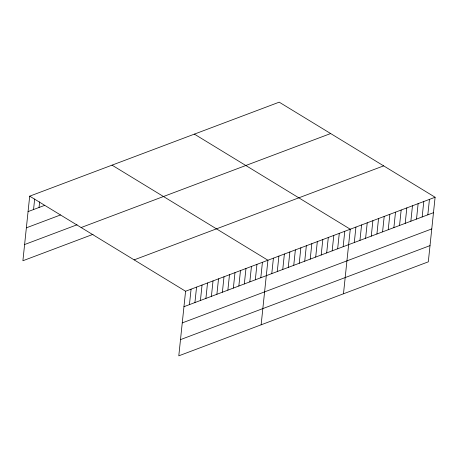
<?xml version="1.0" encoding="UTF-8"?>
<svg xmlns="http://www.w3.org/2000/svg" width="458" height="458" viewBox="0 0 458 458"><rect width="100%" height="100%" fill="white"/><g stroke="black" fill="none" stroke-linecap="round" stroke-linejoin="round"><path stroke-width="0.69" d="M435.1 197.249L185.576 291.248L178.792 355.832L428.31 261.833L435.1 197.249L279.208 102.168L29.69 196.167L22.9 260.751L93.043 234.324M33.554 209.541L34.659 199.012M39.044 207.474L39.634 201.858M189.446 304.627L191.066 289.181M194.931 302.555L196.556 287.114M200.421 300.488L202.047 285.042M205.911 298.421L207.537 282.975M211.401 296.355L213.027 280.909M216.892 294.288L218.518 278.842M222.382 292.215L224.002 276.769M227.872 290.149L229.492 274.703M233.362 288.082L234.983 272.636M238.847 286.015L240.473 270.569M244.337 283.943L245.963 268.502M249.828 281.876L251.453 266.43M255.318 279.809L256.944 264.363M260.808 277.743L262.428 262.297M261.134 324.814L267.919 260.23L112.033 165.143M271.789 273.603L273.409 258.163M277.273 271.537L278.899 256.091M282.763 269.47L284.389 254.024M288.254 267.403L289.88 251.957M293.744 265.337L295.37 249.891M299.234 263.264L300.854 247.824M304.725 261.197L306.345 245.751M310.215 259.131L311.835 243.685M315.699 257.064L317.325 241.618M321.19 254.997L322.816 239.551M326.68 252.925L328.306 237.479M332.17 250.858L333.796 235.412M337.66 248.791L339.281 233.345M343.151 246.725L344.771 231.279M343.477 293.796L350.261 229.212L194.375 134.125M354.297 242.522L355.918 227.076M359.948 240.393L361.574 224.947M365.604 238.263L367.23 222.817M371.261 236.133L372.886 220.687M376.917 234.004L378.543 218.558M382.573 231.868L384.199 216.428M388.229 229.739L389.855 214.292M393.886 227.609L395.512 212.163M399.542 225.479L401.162 210.033M405.198 223.349L406.819 207.903M410.855 221.22L412.475 205.774M416.511 219.09L418.131 203.644M422.167 216.955L423.787 201.514M427.824 214.825L429.444 199.379M28.064 211.607L44.535 205.407M26.358 227.826L60.519 214.957M24.606 244.532L77.058 224.775M81.129 227.54L330.653 133.547M134.137 259.869L383.655 165.87M183.956 306.694L433.474 212.695M182.25 322.907L431.774 228.914M180.492 339.618L430.016 245.62M29.69 196.167L185.576 291.248"/></g></svg>
